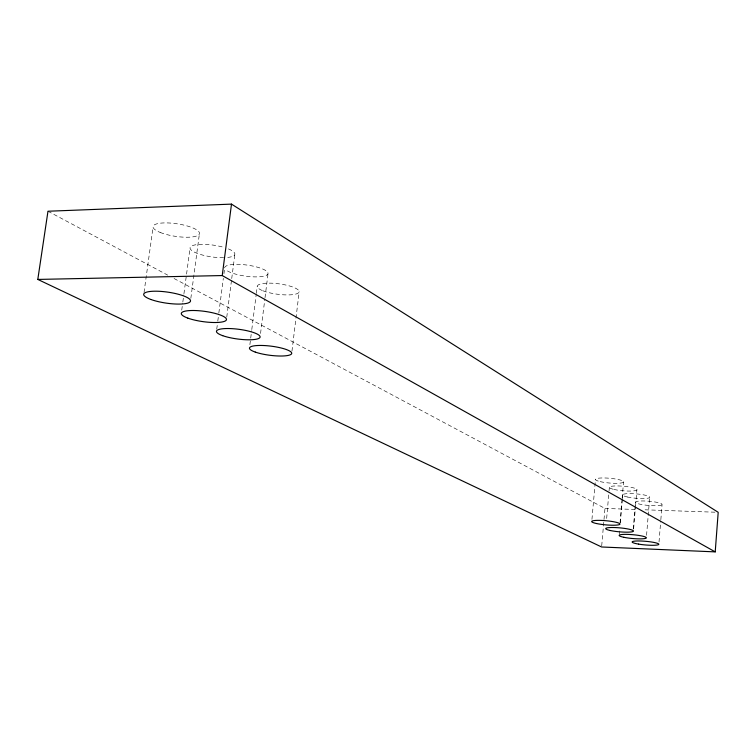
<?xml version="1.0" encoding="UTF-8"?>
<svg xmlns="http://www.w3.org/2000/svg" width="756" height="756" viewBox="0 0 756 756"><rect width="100%" height="100%" fill="white"/><g stroke="black" fill="none" stroke-linecap="round" stroke-linejoin="round"><path stroke-width="0.57" stroke-dasharray="3.78 2.83" d="M659.024 541.976L660.735 520.893M660.838 519.722L662.076 504.498A13.343 2.107 4.9 0 0 642.383 500.954A13.343 2.107 4.9 0 0 641.882 504.573A13.343 2.107 4.9 0 0 662.076 504.498M646.56 535.342L649.725 497.051M633.216 529.106L635.484 502.211M633.632 528.642L635.475 506.803M635.569 505.651L636.921 489.557M620.062 522.736L622.065 499.281M622.169 498.109L623.577 481.695M619.344 534.454L619.636 530.977M620.336 522.887L622.311 499.744M622.415 498.591L622.708 495.114M601.71 545.823L604.97 508.438L172.907 277.896M606.662 518.455L608.949 492.08M609.053 490.927L609.345 487.488M591.948 519.372L595.463 479.606M291.967 351.077L299.178 291.75M260.546 333.481L264.874 298.847M265.016 297.694L268.049 273.455M249.886 344.67L251.644 330.693M251.795 329.531L256.199 294.575M256.341 293.404L257.22 286.42M226.762 317.133L231.572 279.748M231.723 278.586L234.889 254.054M216.745 329.191L217.643 322.254M217.794 321.092L218.692 314.156M218.843 313.003L223.341 278.312M223.946 273.691L224.39 270.223M181.742 310.149L182.678 303.128M182.839 301.956L183.774 294.925M183.935 293.753L190.03 248.1M190.833 298.337L199.489 233.16M144.046 292.43L153.043 227.14M604.97 508.438L636.817 509.525M645.076 509.809L715.837 512.228M47.978 211.236L167.7 275.127M228.416 248.922A22.642 5.944 8.2 0 1 226.063 257.588M223.644 257.692A22.642 5.944 8.2 0 1 195.246 252.551A22.642 5.944 8.2 0 1 195.322 244.85A22.642 5.944 8.2 0 1 223.748 247.335M224.693 267.907A21.867 5.585 7.8 0 1 255.311 266.632A21.867 5.585 7.8 0 1 260.489 276.696A21.867 5.585 7.8 0 1 225.496 269.467M160.244 232.461A23.483 6.322 8.6 0 0 198.856 234.719A23.483 6.322 8.6 0 0 169.684 223.02A23.483 6.322 8.6 0 0 160.244 232.461M262.965 290.795A21.149 5.264 7.5 0 0 298.308 293.007A21.149 5.264 7.5 0 0 273.322 283.273A21.149 5.264 7.5 0 0 262.965 290.795M600.188 481.619A14.137 2.381 5.1 0 0 623.322 482.3A14.137 2.381 5.1 0 0 605.027 477.981A14.137 2.381 5.1 0 0 600.188 481.619M613.919 489.425A13.863 2.277 5 0 0 636.647 490.134A13.863 2.277 5 0 0 618.824 485.966A13.863 2.277 5 0 0 613.919 489.425M627.338 496.985A13.599 2.192 5 0 0 649.517 497.609A13.599 2.192 5 0 0 631.77 493.621A13.599 2.192 5 0 0 627.338 496.985"/><path stroke-width="1.13" d="M715.214 551.88L718.2 512.313L231.497 204.12L47.978 211.236L37.8 279.427L601.615 546.985L715.214 551.88L222.226 275.562L37.8 279.427M222.226 275.562L231.497 204.12M151.049 299.537A23.653 5.547 8.2 0 0 189.907 302.031A23.653 5.547 8.2 0 0 160.376 291.362A23.653 5.547 8.2 0 0 151.049 299.537M187.828 318.115A22.803 5.207 7.8 0 0 225.675 320.724A22.803 5.207 7.8 0 0 198.091 310.678A22.803 5.207 7.8 0 0 187.828 318.115M222.736 335.683A22.009 4.895 7.5 0 0 259.327 338.112A22.009 4.895 7.5 0 0 232.763 328.699A22.009 4.895 7.5 0 0 222.736 335.683M255.282 352.088A21.291 4.602 7.2 0 0 290.843 354.498A21.291 4.602 7.2 0 0 265.573 345.624A21.291 4.602 7.2 0 0 255.282 352.088M596.503 523.53A14.203 2.07 5.2 0 0 619.722 524.428A14.203 2.07 5.2 0 0 601.313 520.421A14.203 2.07 5.2 0 0 596.503 523.53M610.366 530.523A13.92 1.984 5.1 0 0 633.178 531.44A13.92 1.984 5.1 0 0 615.242 527.565A13.92 1.984 5.1 0 0 610.366 530.523M623.908 537.299A13.655 1.909 5.1 0 0 646.163 538.14A13.655 1.909 5.1 0 0 628.321 534.416A13.655 1.909 5.1 0 0 623.908 537.299M638.584 544.112A13.4 1.833 5 0 0 658.835 544.32A13.4 1.833 5 0 0 639.037 540.965A13.4 1.833 5 0 0 638.584 544.112"/></g></svg>
